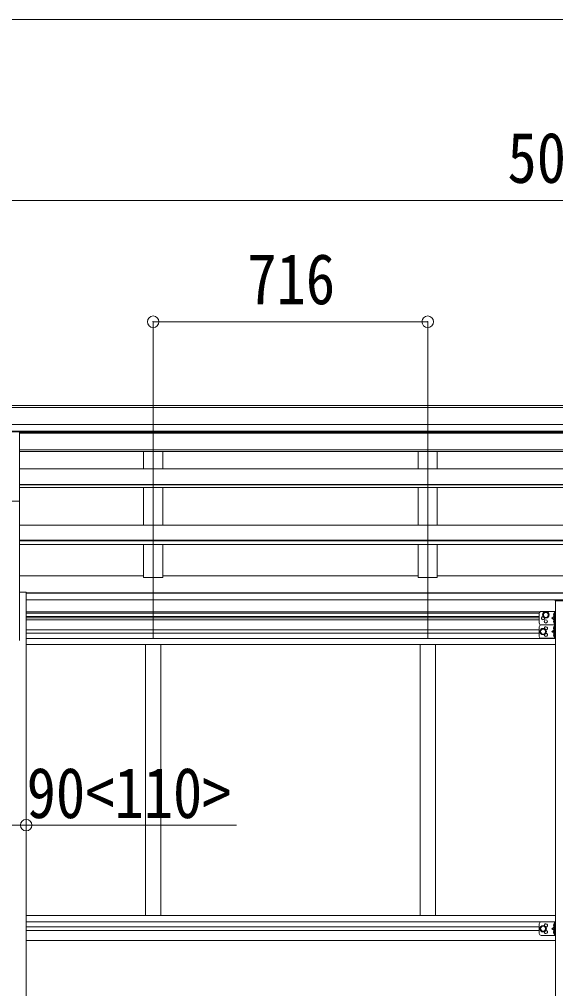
# Model space of a CAD drawing. Units: millimetres at full size, sheet at 1:30. Extents: x -8385 to 8479, y -5853 to 5787.
# Drawn here: x -1431 to -32, y 595 to 3124 of the extents above; entities that cross this region are included whole.
import ezdxf
from ezdxf.enums import TextEntityAlignment as Align

# ---------------------------------------------------------------- set-up
doc = ezdxf.new("R2010")
doc.units = ezdxf.units.MM
doc.header["$LTSCALE"] = 30
doc.header["$PDMODE"] = 32
doc.header["$PDSIZE"] = 30
for name, color, linetype, lineweight in [('0-1_本体', 4, 'Continuous', 9), ('0-2_部品', 7, 'Continuous', 9), ('0-8_PARTS2', 2, 'Continuous', 9), ('0-A_寸法', 6, 'Continuous', 9), ('1-1_GLASS', 4, 'Continuous', 9), ('1-2_GLASS_SEAL', 7, 'Continuous', 9)]:
    doc.layers.add(name, color=color, linetype=linetype, lineweight=lineweight)
doc.styles.add('ＭＳ ゴシック', font='')
doc.styles.get('ＭＳ ゴシック').set_extended_font_data('MS Gothic')

msp = doc.modelspace()

# ---------------------------------------------------------------- linework, layer by layer
at = {"layer": '0-1_本体'}
for p, q in [((-2507.3, 2116.06), (2481.7, 2116.06)), ((-2507.3, 2110.71), (2481.7, 2110.71)), ((-2507.3, 2067.18), (2491.71, 2067.18)), ((-2507.3, 2049.51), (2491.71, 2049.51)), ((-1430.3, 2047.14), (1414.7, 2047.14)), ((-1430.3, 2043.99), (1414.7, 2043.99)), ((-1106.8, 2043.99), (-1106.8, 2047.14)), ((-1056.8, 2043.99), (-1056.8, 2047.14)), ((-390.8, 2043.99), (-390.8, 2047.14)), ((-340.8, 2043.99), (-340.8, 2047.14)), ((-1430.3, 2000.51), (1414.7, 2000.51)), ((-1430.3, 1996.43), (1414.7, 1996.43)), ((-1106.8, 1951.28), (-1106.8, 1996.43)), ((-1056.8, 1951.28), (-1056.8, 1996.43)), ((-390.8, 1951.28), (-390.8, 1996.43)), ((-340.8, 1951.28), (-340.8, 1996.43)), ((-1430.3, 1951.28), (1414.7, 1951.28)), ((-1430.3, 1503.08), (-1430.3, 1915.72)), ((-1430.3, 1910.54), (1414.7, 1910.54)), ((-1430.3, 1909.05), (1414.7, 1909.05)), ((-1430.3, 1902.26), (1414.7, 1902.26)), ((-1106.8, 1803.97), (-1106.8, 1902.26)), ((-1056.8, 1803.97), (-1056.8, 1902.26)), ((-390.8, 1803.97), (-390.8, 1902.26)), ((-340.8, 1803.97), (-340.8, 1902.26)), ((-1430.4, 1803.97), (1414.7, 1803.97)), ((-1430.46, 1764.76), (1414.7, 1764.76)), ((-1430.39, 1753.62), (1414.7, 1753.62)), ((-1430.37, 1763.28), (1414.7, 1763.28)), ((-1106.8, 1753.62), (-1106.8, 1667.55)), ((-1056.8, 1753.62), (-1056.8, 1667.55)), ((-390.8, 1753.62), (-390.8, 1667.55)), ((-340.8, 1753.62), (-340.8, 1667.55)), ((-1430.53, 1672.35), (-1106.8, 1672.35)), ((-390.8, 1672.35), (-1056.8, 1672.35)), ((325.2, 1672.35), (-340.8, 1672.35)), ((-1106.8, 1667.55), (-1056.8, 1667.55)), ((-390.8, 1667.55), (-340.8, 1667.55)), ((-1430.3, 1629.46), (-1412.6, 1629.46)), ((-1412.6, 1629.46), (-1412.6, -1246.92)), ((-1412.6, 1628.04), (1396.88, 1628.04)), ((-1412.6, 1626.66), (1397, 1626.66)), ((-1412.6, 1609.48), (1397, 1609.48))]:
    msp.add_line(p, q, dxfattribs=at)
at = {"layer": '0-2_部品'}
for p, q in [((-1485.3, 2047.79), (-1430.3, 2047.79)), ((-1430.3, 1866.86), (-1430.3, 2047.79)), ((-1485.3, 1866.86), (-1430.3, 1866.86))]:
    msp.add_line(p, q, dxfattribs=at)
at = {"layer": '0-8_PARTS2'}
for p, q in [((-1081.8, 1509.28), (-1081.8, 2171.81)), ((-365.8, 1509.28), (-365.8, 2171.81))]:
    msp.add_line(p, q, dxfattribs=at)
at = {"layer": '0-A_寸法'}
for p, q in [((-2533.8, 3123.57), (7530.21, 3123.57)), ((-2513.8, 2651.44), (2498.21, 2651.44)), ((-1081.8, 2334.82), (-365.8, 2334.82)), ((-1081.8, 2334.82), (-1081.8, 2133.28)), ((-365.8, 2334.82), (-365.8, 2133.28)), ((-1502.8, 1021.44), (-1412.8, 1021.44)), ((-1412.8, 1021.44), (-864.26, 1021.44))]:
    msp.add_line(p, q, dxfattribs=at)
for p in [(-1081.8, 2334.82), (-365.8, 2334.82), (-1412.8, 1021.44)]:
    msp.add_point(p, dxfattribs=at)
at = {"layer": '1-1_GLASS'}
for p, q in [((-32.8, 1606.43), (-32.8, -946.92)), ((-1412.6, 1577.97), (-72.8, 1577.97)), ((-1412.6, 1574.47), (-74.8, 1574.47)), ((-1412.6, 1565.47), (-74.8, 1565.47)), ((-1412.6, 1561.97), (-74.8, 1561.97)), ((-74.8, 1556.97), (-1412.6, 1556.97)), ((-1412.6, 1530.97), (-74.8, 1530.97)), ((-1412.6, 1521.97), (-74.8, 1521.97)), ((-1412.6, 1508.47), (-32.8, 1508.47)), ((-1412.6, 1492.47), (-32.8, 1492.47)), ((-1101.8, 1492.97), (-1101.8, 785.47)), ((-1061.8, 1492.97), (-1061.8, 785.47)), ((-385.8, 1492.47), (-385.8, 785.47)), ((-345.8, 1492.47), (-345.8, 785.47)), ((-1412.8, 785.47), (-32.8, 785.47)), ((-1412.8, 769.47), (-32.8, 769.47)), ((-1412.8, 755.97), (-74.8, 755.97)), ((-1412.8, 746.97), (-74.8, 746.97)), ((-1412.8, 720.97), (-32.8, 720.97))]:
    msp.add_line(p, q, dxfattribs=at)
at = {"layer": '1-2_GLASS_SEAL'}
for p, q in [((-33.3, 1607.93), (-33.3, 1606.43)), ((17.7, 1606.43), (-33.3, 1606.43)), ((-74.8, 1573.97), (-74.8, 1548.97)), ((-69.8, 1578.97), (-32.8, 1578.97)), ((-35.8, 1574.47), (-36.6, 1574.33)), ((-35.3, 1578.97), (-35.3, 1543.97)), ((-32.8, 1578.97), (-32.8, 1543.97)), ((-69.8, 1543.97), (-32.8, 1543.97)), ((-35.3, 1561.47), (-42.3, 1561.47)), ((-35.8, 1566.47), (-36.6, 1566.61)), ((-35.8, 1556.47), (-36.6, 1556.33)), ((-35.8, 1548.47), (-36.6, 1548.61)), ((-35.8, 1566.47), (-35.3, 1566.56)), ((-35.8, 1548.47), (-35.3, 1548.56)), ((-35.3, 1543.97), (-35.3, 1508.97)), ((-74.8, 1538.97), (-74.8, 1513.97)), ((-35.3, 1526.47), (-42.3, 1526.47)), ((-35.8, 1539.47), (-36.6, 1539.33)), ((-35.8, 1531.47), (-36.6, 1531.61)), ((-35.8, 1521.47), (-36.6, 1521.33)), ((-35.8, 1531.47), (-35.3, 1531.56)), ((-69.8, 1508.97), (-32.8, 1508.97)), ((-35.8, 1513.47), (-36.6, 1513.61)), ((-35.8, 1513.47), (-35.3, 1513.56)), ((-74.8, 763.97), (-74.8, 738.97)), ((-69.8, 768.97), (-32.8, 768.97)), ((-35.8, 764.47), (-36.6, 764.33)), ((-35.3, 768.97), (-35.3, 733.97)), ((-32.8, 768.97), (-32.8, 733.97)), ((-69.8, 733.97), (-32.8, 733.97)), ((-35.3, 751.47), (-42.3, 751.47)), ((-35.8, 756.47), (-36.6, 756.61)), ((-35.8, 746.47), (-36.6, 746.33)), ((-35.8, 738.47), (-36.6, 738.61)), ((-35.8, 756.47), (-35.3, 756.56)), ((-35.8, 738.47), (-35.3, 738.56))]:
    msp.add_line(p, q, dxfattribs=at)
for points in [[(-57.8, 1562.46), (-51.3, 1566.21), (-51.3, 1573.72), (-57.8, 1577.47), (-64.3, 1573.72), (-64.3, 1566.21)], [(-64.8, 1518.96), (-58.3, 1522.71), (-58.3, 1530.22), (-64.8, 1533.97), (-71.3, 1530.22), (-71.3, 1522.71)], [(-64.8, 743.96), (-58.3, 747.71), (-58.3, 755.22), (-64.8, 758.97), (-71.3, 755.22), (-71.3, 747.71)]]:
    msp.add_lwpolyline(points, close=True, dxfattribs=at)
for points in [[(-34.91, 1570.47), (-35.54, 1571.65), (-37.77, 1572.77)], [(-34.91, 1570.47), (-35.54, 1569.28), (-37.77, 1568.17)], [(-35.8, 1566.47), (-35.8, 1574.47), (-35.3, 1574.38), (-35.3, 1566.56)], [(-69.8, 1543.97), (-32.8, 1543.97), (-32.8, 1508.97)], [(-35.3, 1566.47), (-42.3, 1561.47), (-35.3, 1556.47)], [(-34.91, 1552.47), (-35.54, 1553.65), (-37.77, 1554.77)], [(-34.91, 1552.47), (-35.54, 1551.28), (-37.77, 1550.17)], [(-35.8, 1548.47), (-35.8, 1556.47), (-35.3, 1556.38), (-35.3, 1548.56)], [(-35.3, 1531.47), (-42.3, 1526.47), (-35.3, 1521.47)], [(-34.91, 1535.47), (-35.54, 1536.65), (-37.77, 1537.77)], [(-34.91, 1535.47), (-35.54, 1534.28), (-37.77, 1533.17)], [(-34.91, 1517.47), (-35.54, 1518.65), (-37.77, 1519.77)], [(-34.91, 1517.47), (-35.54, 1516.28), (-37.77, 1515.17)], [(-35.8, 1531.47), (-35.8, 1539.47), (-35.3, 1539.38), (-35.3, 1531.56)], [(-35.8, 1513.47), (-35.8, 1521.47), (-35.3, 1521.38), (-35.3, 1513.56)], [(-34.91, 760.47), (-35.54, 761.65), (-37.77, 762.77)], [(-34.91, 760.47), (-35.54, 759.28), (-37.77, 758.17)], [(-35.8, 756.47), (-35.8, 764.47), (-35.3, 764.38), (-35.3, 756.56)], [(-35.3, 756.47), (-42.3, 751.47), (-35.3, 746.47)], [(-34.91, 742.47), (-35.54, 743.65), (-37.77, 744.77)], [(-34.91, 742.47), (-35.54, 741.28), (-37.77, 740.17)], [(-35.8, 738.47), (-35.8, 746.47), (-35.3, 746.38), (-35.3, 738.56)]]:
    msp.add_lwpolyline(points, dxfattribs=at)
for centre, radius in [((-57.8, 1569.97), 8.5), ((-57.8, 1569.97), 7.5), ((-57.8, 1569.97), 6.5), ((-57.8, 1552.97), 4.25), ((-64.8, 1526.47), 8.5), ((-64.8, 1526.47), 7.5), ((-64.8, 1526.47), 6.5), ((-64.8, 751.47), 8.5), ((-64.8, 751.47), 7.5), ((-64.8, 751.47), 6.5)]:
    msp.add_circle(centre, radius, dxfattribs=at)
for centre, radius, start, end in [((-31.8, 1607.93), 1.5, 90, 180), ((-69.8, 1573.97), 5, 90, 180), ((-31.7, 1570.47), 6.5, 147.94412, 212.05588), ((-36.44, 1573.44), 0.9, 100, 147.94412), ((-69.8, 1548.97), 5, 180, 270), ((-69.8, 1538.97), 5, 90, 180), ((-64.8, 1561.47), 4.25, 94.76077, 6.29431), ((-31.7, 1552.47), 6.5, 147.94412, 212.05588), ((-36.44, 1567.49), 0.9, 212.05588, 260), ((-36.44, 1555.44), 0.9, 100, 147.94412), ((-36.44, 1549.49), 0.9, 212.05588, 260), ((-57.8, 1534.97), 4.25, 274.76077, 186.29431), ((-57.8, 1517.97), 4.25, 173.70569, 85.23923), ((-31.7, 1535.47), 6.5, 147.94412, 212.05588), ((-31.7, 1517.47), 6.5, 147.94412, 212.05588), ((-36.44, 1538.44), 0.9, 100, 147.94412), ((-36.44, 1532.49), 0.9, 212.05588, 260), ((-36.44, 1520.44), 0.9, 100, 147.94412), ((-69.8, 1513.97), 5, 180, 270), ((-36.44, 1514.49), 0.9, 212.05588, 260), ((-69.8, 763.97), 5, 90, 180), ((-57.8, 759.97), 4.25, 274.76077, 186.29431), ((-31.7, 760.47), 6.5, 147.94412, 212.05588), ((-36.44, 763.44), 0.9, 100, 147.94412), ((-69.8, 738.97), 5, 180, 270), ((-57.8, 742.97), 4.25, 173.70569, 85.23923), ((-31.7, 742.47), 6.5, 147.94412, 212.05588), ((-36.44, 757.49), 0.9, 212.05588, 260), ((-36.44, 745.44), 0.9, 100, 147.94412), ((-36.44, 739.49), 0.9, 212.05588, 260)]:
    msp.add_arc(centre, radius, start, end, dxfattribs=at)

# ---------------------------------------------------------------- texts
at = {"layer": '0-A_寸法', "color": 7, "style": 'ＭＳ ゴシック', "width": 0.85}
for s, p in [('5012', (-157.79, 2657.44)), ('716', (-836.3, 2340.82)), ('90<110>', (-1411.67, 1000.44))]:
    msp.add_text(s, height=132, dxfattribs=at).set_placement(p, align=Align.BOTTOM_LEFT)

doc.saveas('drawing.dxf')
